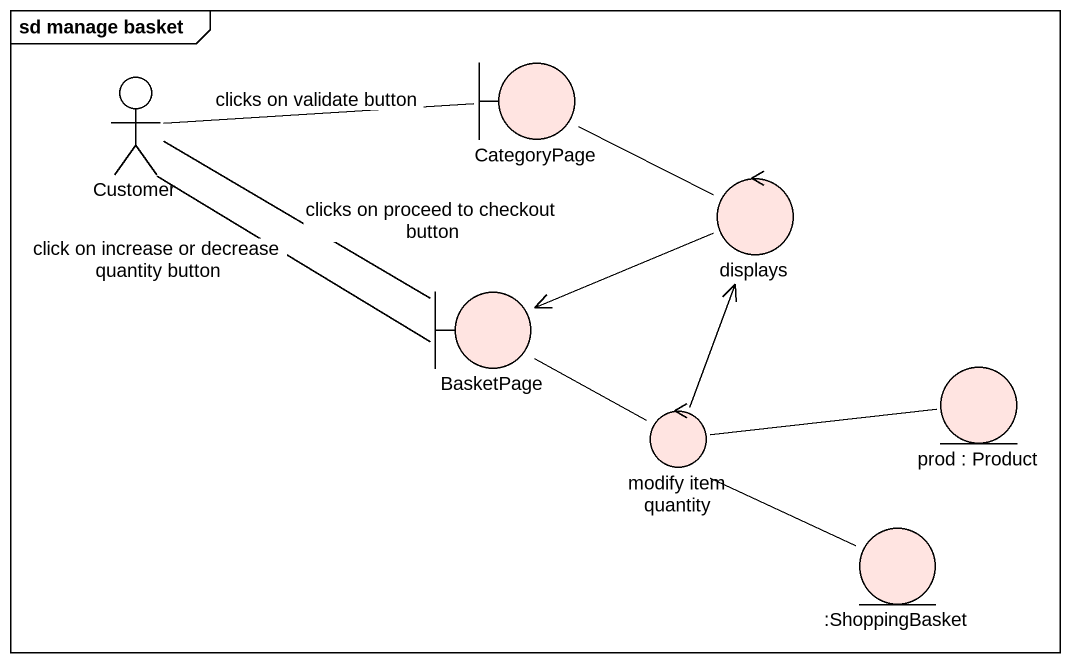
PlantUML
@startuml
mainframe sd manage basket
actor Customer
boundary CategoryPage #FFE4E1
control displays #FFE4E1
boundary BasketPage #FFE4E1
entity "prod : Product" as prod #FFE4E1
control "modify item quantity" as modify_item_quantity #FFE4E1
entity ":ShoppingBasket" as ShoppingBasket #FFE4E1
Customer -right- CategoryPage : clicks on validate button
Customer -right- BasketPage : clicks on proceed to checkout button
Customer -right- BasketPage : click on increase or decrease quantity button
CategoryPage -right- displays
displays -left-> BasketPage
BasketPage -- modify_item_quantity
modify_item_quantity -up-> displays
modify_item_quantity -right- prod
modify_item_quantity -right- ShoppingBasket
@enduml
